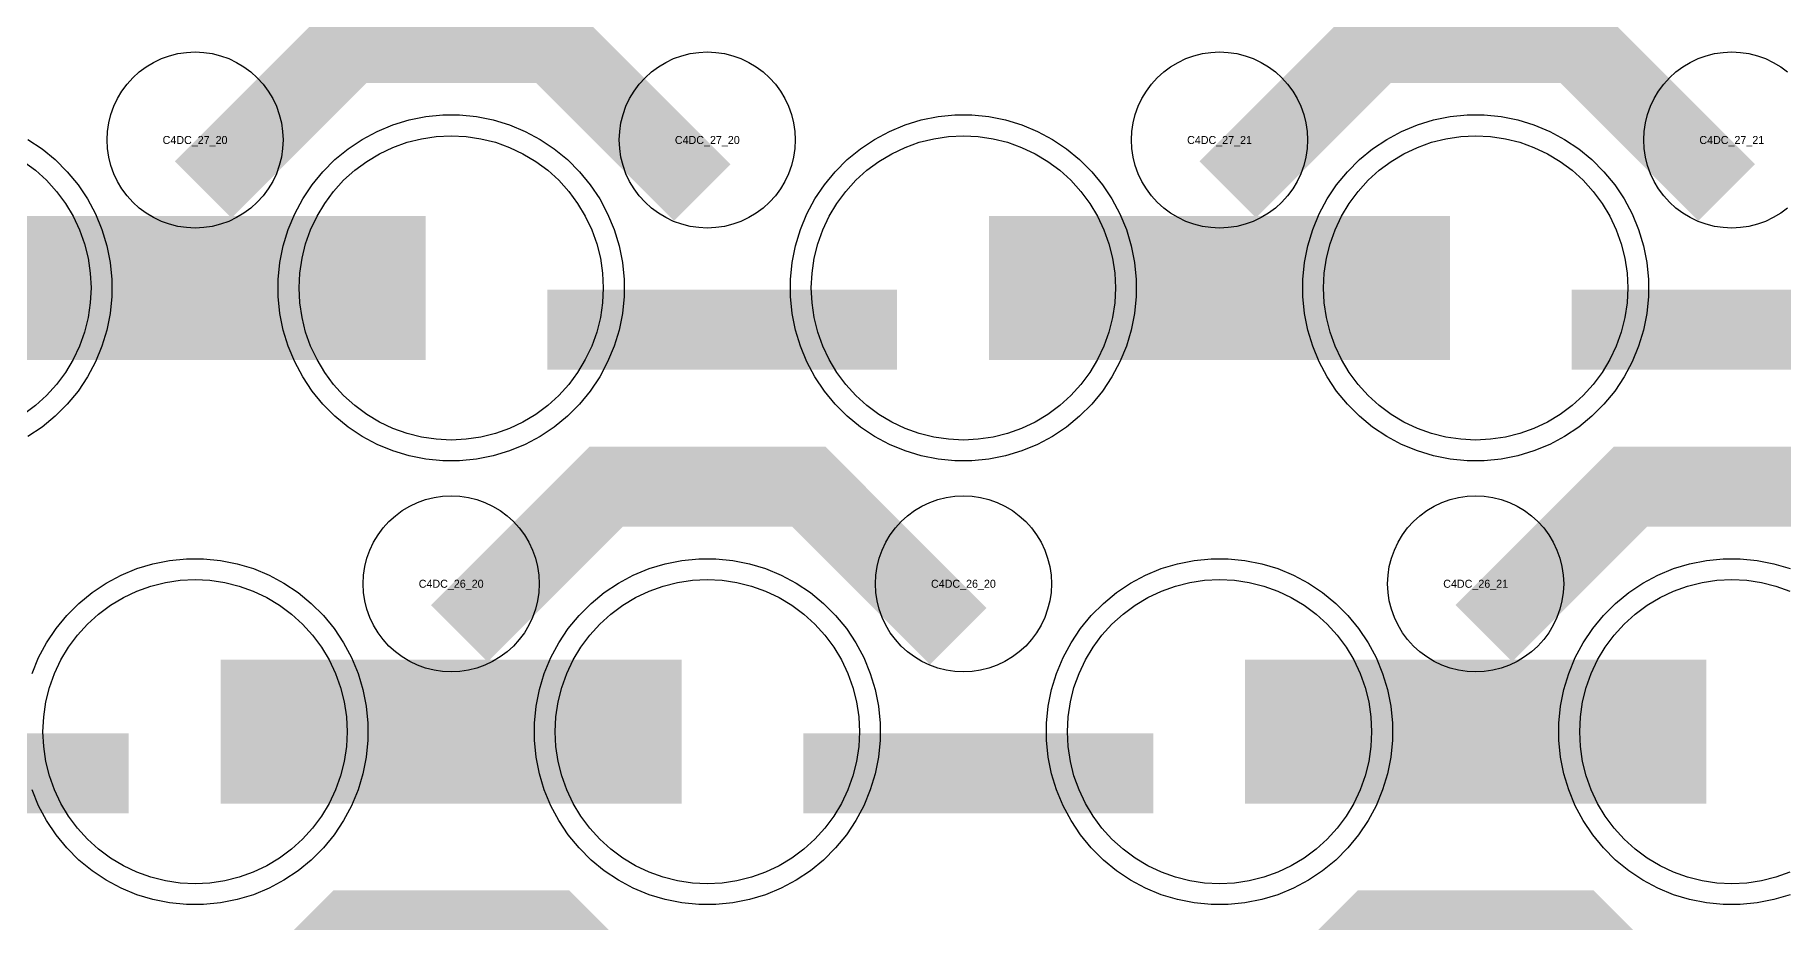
# Model space of a CAD drawing. Extents: x -11880 to 11880, y -14992 to 14992.
# Drawn here: x -5650 to -5104, y -11296 to -11019 of the extents above; entities that cross this region are included whole.
import ezdxf
from ezdxf.enums import TextEntityAlignment as Align

# ---------------------------------------------------------------- set-up
doc = ezdxf.new("R2010")
doc.units = 0
doc.header["$MEASUREMENT"] = 0
for name, color, linetype in [('GDS_775_DT_237', 138, 'CONTINUOUS'), ('RDL1_FS', 34, 'CONTINUOUS'), ('RDL_BS', 160, 'CONTINUOUS')]:
    doc.layers.add(name, color=color, linetype=linetype)

msp = doc.modelspace()

# ---------------------------------------------------------------- linework, layer by layer
at = {"layer": 'RDL1_FS', "color": 240, "true_color": 0xed1f24}
for points in [[(-5520, -11145.844), (-5524.657, -11145.615), (-5529.268, -11144.931), (-5533.791, -11143.799), (-5538.181, -11142.227), (-5542.395, -11140.235), (-5546.395, -11137.837), (-5550.14, -11135.059), (-5553.594, -11131.929), (-5556.724, -11128.475), (-5559.502, -11124.73), (-5561.9, -11120.73), (-5563.892, -11116.516), (-5565.464, -11112.126), (-5566.596, -11107.603), (-5567.28, -11102.992), (-5567.509, -11098.335), (-5567.28, -11093.678), (-5566.596, -11089.067), (-5565.464, -11084.544), (-5563.892, -11080.154), (-5561.9, -11075.94), (-5559.502, -11071.94), (-5556.724, -11068.195), (-5553.594, -11064.741), (-5550.14, -11061.611), (-5546.395, -11058.833), (-5542.395, -11056.435), (-5538.181, -11054.443), (-5533.791, -11052.871), (-5529.268, -11051.739), (-5524.657, -11051.055), (-5520, -11050.826), (-5515.343, -11051.055), (-5510.732, -11051.739), (-5506.209, -11052.871), (-5501.819, -11054.443), (-5497.605, -11056.435), (-5493.605, -11058.833), (-5489.86, -11061.611), (-5486.406, -11064.741), (-5483.276, -11068.195), (-5480.498, -11071.94), (-5478.1, -11075.94), (-5476.108, -11080.154), (-5474.536, -11084.544), (-5473.404, -11089.067), (-5472.72, -11093.678), (-5472.491, -11098.335), (-5472.72, -11102.992), (-5473.404, -11107.603), (-5474.536, -11112.126), (-5476.108, -11116.516), (-5478.1, -11120.73), (-5480.498, -11124.73), (-5483.276, -11128.475), (-5486.406, -11131.929), (-5489.86, -11135.059), (-5493.605, -11137.837), (-5497.605, -11140.235), (-5501.819, -11142.227), (-5506.209, -11143.799), (-5510.732, -11144.931), (-5515.343, -11145.615)], [(-5360, -11145.844), (-5364.657, -11145.615), (-5369.268, -11144.931), (-5373.791, -11143.799), (-5378.181, -11142.227), (-5382.395, -11140.235), (-5386.395, -11137.837), (-5390.14, -11135.059), (-5393.594, -11131.929), (-5396.724, -11128.475), (-5399.502, -11124.73), (-5401.9, -11120.73), (-5403.892, -11116.516), (-5405.464, -11112.126), (-5406.596, -11107.603), (-5407.28, -11102.992), (-5407.509, -11098.335), (-5407.28, -11093.678), (-5406.596, -11089.067), (-5405.464, -11084.544), (-5403.892, -11080.154), (-5401.9, -11075.94), (-5399.502, -11071.94), (-5396.724, -11068.195), (-5393.594, -11064.741), (-5390.14, -11061.611), (-5386.395, -11058.833), (-5382.395, -11056.435), (-5378.181, -11054.443), (-5373.791, -11052.871), (-5369.268, -11051.739), (-5364.657, -11051.055), (-5360, -11050.826), (-5355.343, -11051.055), (-5350.732, -11051.739), (-5346.209, -11052.871), (-5341.819, -11054.443), (-5337.605, -11056.435), (-5333.605, -11058.833), (-5329.86, -11061.611), (-5326.406, -11064.741), (-5323.276, -11068.195), (-5320.498, -11071.94), (-5318.1, -11075.94), (-5316.108, -11080.154), (-5314.536, -11084.544), (-5313.404, -11089.067), (-5312.72, -11093.678), (-5312.491, -11098.335), (-5312.72, -11102.992), (-5313.404, -11107.603), (-5314.536, -11112.126), (-5316.108, -11116.516), (-5318.1, -11120.73), (-5320.498, -11124.73), (-5323.276, -11128.475), (-5326.406, -11131.929), (-5329.86, -11135.059), (-5333.605, -11137.837), (-5337.605, -11140.235), (-5341.819, -11142.227), (-5346.209, -11143.799), (-5350.732, -11144.931), (-5355.343, -11145.615)], [(-5200, -11145.844), (-5204.657, -11145.615), (-5209.268, -11144.931), (-5213.791, -11143.799), (-5218.181, -11142.227), (-5222.395, -11140.235), (-5226.395, -11137.837), (-5230.14, -11135.059), (-5233.594, -11131.929), (-5236.724, -11128.475), (-5239.502, -11124.73), (-5241.9, -11120.73), (-5243.892, -11116.516), (-5245.464, -11112.126), (-5246.596, -11107.603), (-5247.28, -11102.992), (-5247.509, -11098.335), (-5247.28, -11093.678), (-5246.596, -11089.067), (-5245.464, -11084.544), (-5243.892, -11080.154), (-5241.9, -11075.94), (-5239.502, -11071.94), (-5236.724, -11068.195), (-5233.594, -11064.741), (-5230.14, -11061.611), (-5226.395, -11058.833), (-5222.395, -11056.435), (-5218.181, -11054.443), (-5213.791, -11052.871), (-5209.268, -11051.739), (-5204.657, -11051.055), (-5200, -11050.826), (-5195.343, -11051.055), (-5190.732, -11051.739), (-5186.209, -11052.871), (-5181.819, -11054.443), (-5177.605, -11056.435), (-5173.605, -11058.833), (-5169.86, -11061.611), (-5166.406, -11064.741), (-5163.276, -11068.195), (-5160.498, -11071.94), (-5158.1, -11075.94), (-5156.108, -11080.154), (-5154.536, -11084.544), (-5153.404, -11089.067), (-5152.72, -11093.678), (-5152.491, -11098.335), (-5152.72, -11102.992), (-5153.404, -11107.603), (-5154.536, -11112.126), (-5156.108, -11116.516), (-5158.1, -11120.73), (-5160.498, -11124.73), (-5163.276, -11128.475), (-5166.406, -11131.929), (-5169.86, -11135.059), (-5173.605, -11137.837), (-5177.605, -11140.235), (-5181.819, -11142.227), (-5186.209, -11143.799), (-5190.732, -11144.931), (-5195.343, -11145.615)]]:
    msp.add_lwpolyline(points, close=True, dxfattribs=at)
msp.add_lwpolyline([(-5653.605, -11058.833), (-5649.86, -11061.611), (-5646.406, -11064.741), (-5643.276, -11068.195), (-5640.498, -11071.94), (-5638.1, -11075.94), (-5636.108, -11080.154), (-5634.536, -11084.544), (-5633.404, -11089.067), (-5632.72, -11093.678), (-5632.491, -11098.335), (-5632.72, -11102.992), (-5633.404, -11107.603), (-5634.536, -11112.126), (-5636.108, -11116.516), (-5638.1, -11120.73), (-5640.498, -11124.73), (-5643.276, -11128.475), (-5646.406, -11131.929), (-5649.86, -11135.059), (-5653.605, -11137.837)], dxfattribs=at)
for points in [[(-5671.998, -11098.335, 45, 45, 0), (-5599.998, -11098.335, 45, 45, 0)], [(-5599.998, -11098.335, 45, 45, 0), (-5527.998, -11098.335, 45, 45, 0)], [(-5351.998, -11098.335, 45, 45, 0), (-5279.998, -11098.335, 45, 45, 0)], [(-5279.998, -11098.335, 45, 45, 0), (-5207.998, -11098.335, 45, 45, 0)]]:
    msp.add_lwpolyline(points, format="xyseb", dxfattribs=at)
at = {"layer": 'RDL1_FS'}
for points in [[(-5600, -11284.409), (-5604.657, -11284.18), (-5609.268, -11283.496), (-5613.791, -11282.364), (-5618.181, -11280.792), (-5622.395, -11278.8), (-5626.395, -11276.402), (-5630.14, -11273.624), (-5633.594, -11270.494), (-5636.724, -11267.04), (-5639.502, -11263.295), (-5641.9, -11259.295), (-5643.892, -11255.081), (-5645.464, -11250.691), (-5646.596, -11246.168), (-5647.28, -11241.557), (-5647.509, -11236.9), (-5647.28, -11232.243), (-5646.596, -11227.632), (-5645.464, -11223.109), (-5643.892, -11218.719), (-5641.9, -11214.505), (-5639.502, -11210.505), (-5636.724, -11206.76), (-5633.594, -11203.306), (-5630.14, -11200.176), (-5626.395, -11197.398), (-5622.395, -11195), (-5618.181, -11193.008), (-5613.791, -11191.436), (-5609.268, -11190.304), (-5604.657, -11189.62), (-5600, -11189.391), (-5595.343, -11189.62), (-5590.732, -11190.304), (-5586.209, -11191.436), (-5581.819, -11193.008), (-5577.605, -11195), (-5573.605, -11197.398), (-5569.86, -11200.176), (-5566.406, -11203.306), (-5563.276, -11206.76), (-5560.498, -11210.505), (-5558.1, -11214.505), (-5556.108, -11218.719), (-5554.536, -11223.109), (-5553.404, -11227.632), (-5552.72, -11232.243), (-5552.491, -11236.9), (-5552.72, -11241.557), (-5553.404, -11246.168), (-5554.536, -11250.691), (-5556.108, -11255.081), (-5558.1, -11259.295), (-5560.498, -11263.295), (-5563.276, -11267.04), (-5566.406, -11270.494), (-5569.86, -11273.624), (-5573.605, -11276.402), (-5577.605, -11278.8), (-5581.819, -11280.792), (-5586.209, -11282.364), (-5590.732, -11283.496), (-5595.343, -11284.18)], [(-5440, -11284.409), (-5444.657, -11284.18), (-5449.268, -11283.496), (-5453.791, -11282.364), (-5458.181, -11280.792), (-5462.395, -11278.8), (-5466.395, -11276.402), (-5470.14, -11273.624), (-5473.594, -11270.494), (-5476.724, -11267.04), (-5479.502, -11263.295), (-5481.9, -11259.295), (-5483.892, -11255.081), (-5485.464, -11250.691), (-5486.596, -11246.168), (-5487.28, -11241.557), (-5487.509, -11236.9), (-5487.28, -11232.243), (-5486.596, -11227.632), (-5485.464, -11223.109), (-5483.892, -11218.719), (-5481.9, -11214.505), (-5479.502, -11210.505), (-5476.724, -11206.76), (-5473.594, -11203.306), (-5470.14, -11200.176), (-5466.395, -11197.398), (-5462.395, -11195), (-5458.181, -11193.008), (-5453.791, -11191.436), (-5449.268, -11190.304), (-5444.657, -11189.62), (-5440, -11189.391), (-5435.343, -11189.62), (-5430.732, -11190.304), (-5426.209, -11191.436), (-5421.819, -11193.008), (-5417.605, -11195), (-5413.605, -11197.398), (-5409.86, -11200.176), (-5406.406, -11203.306), (-5403.276, -11206.76), (-5400.498, -11210.505), (-5398.1, -11214.505), (-5396.108, -11218.719), (-5394.536, -11223.109), (-5393.404, -11227.632), (-5392.72, -11232.243), (-5392.491, -11236.9), (-5392.72, -11241.557), (-5393.404, -11246.168), (-5394.536, -11250.691), (-5396.108, -11255.081), (-5398.1, -11259.295), (-5400.498, -11263.295), (-5403.276, -11267.04), (-5406.406, -11270.494), (-5409.86, -11273.624), (-5413.605, -11276.402), (-5417.605, -11278.8), (-5421.819, -11280.792), (-5426.209, -11282.364), (-5430.732, -11283.496), (-5435.343, -11284.18)], [(-5280, -11284.409), (-5284.657, -11284.18), (-5289.268, -11283.496), (-5293.791, -11282.364), (-5298.181, -11280.792), (-5302.395, -11278.8), (-5306.395, -11276.402), (-5310.14, -11273.624), (-5313.594, -11270.494), (-5316.724, -11267.04), (-5319.502, -11263.295), (-5321.9, -11259.295), (-5323.892, -11255.081), (-5325.464, -11250.691), (-5326.596, -11246.168), (-5327.28, -11241.557), (-5327.509, -11236.9), (-5327.28, -11232.243), (-5326.596, -11227.632), (-5325.464, -11223.109), (-5323.892, -11218.719), (-5321.9, -11214.505), (-5319.502, -11210.505), (-5316.724, -11206.76), (-5313.594, -11203.306), (-5310.14, -11200.176), (-5306.395, -11197.398), (-5302.395, -11195), (-5298.181, -11193.008), (-5293.791, -11191.436), (-5289.268, -11190.304), (-5284.657, -11189.62), (-5280, -11189.391), (-5275.343, -11189.62), (-5270.732, -11190.304), (-5266.209, -11191.436), (-5261.819, -11193.008), (-5257.605, -11195), (-5253.605, -11197.398), (-5249.86, -11200.176), (-5246.406, -11203.306), (-5243.276, -11206.76), (-5240.498, -11210.505), (-5238.1, -11214.505), (-5236.108, -11218.719), (-5234.536, -11223.109), (-5233.404, -11227.632), (-5232.72, -11232.243), (-5232.491, -11236.9), (-5232.72, -11241.557), (-5233.404, -11246.168), (-5234.536, -11250.691), (-5236.108, -11255.081), (-5238.1, -11259.295), (-5240.498, -11263.295), (-5243.276, -11267.04), (-5246.406, -11270.494), (-5249.86, -11273.624), (-5253.605, -11276.402), (-5257.605, -11278.8), (-5261.819, -11280.792), (-5266.209, -11282.364), (-5270.732, -11283.496), (-5275.343, -11284.18)]]:
    msp.add_lwpolyline(points, close=True, dxfattribs=at)
msp.add_lwpolyline([(-5101.819, -11280.792), (-5106.209, -11282.364), (-5110.732, -11283.496), (-5115.343, -11284.18), (-5120, -11284.409), (-5124.657, -11284.18), (-5129.268, -11283.496), (-5133.791, -11282.364), (-5138.181, -11280.792), (-5142.395, -11278.8), (-5146.395, -11276.402), (-5150.14, -11273.624), (-5153.594, -11270.494), (-5156.724, -11267.04), (-5159.502, -11263.295), (-5161.9, -11259.295), (-5163.892, -11255.081), (-5165.464, -11250.691), (-5166.596, -11246.168), (-5167.28, -11241.557), (-5167.509, -11236.9), (-5167.28, -11232.243), (-5166.596, -11227.632), (-5165.464, -11223.109), (-5163.892, -11218.719), (-5161.9, -11214.505), (-5159.502, -11210.505), (-5156.724, -11206.76), (-5153.594, -11203.306), (-5150.14, -11200.176), (-5146.395, -11197.398), (-5142.395, -11195), (-5138.181, -11193.008), (-5133.791, -11191.436), (-5129.268, -11190.304), (-5124.657, -11189.62), (-5120, -11189.391), (-5115.343, -11189.62), (-5110.732, -11190.304), (-5106.209, -11191.436), (-5101.819, -11193.008)], dxfattribs=at)
for points in [[(-5591.998, -11236.9, 45, 45, 0), (-5519.998, -11236.9, 45, 45, 0)], [(-5519.998, -11236.9, 45, 45, 0), (-5447.998, -11236.9, 45, 45, 0)], [(-5271.998, -11236.9, 45, 45, 0), (-5199.998, -11236.9, 45, 45, 0)], [(-5199.998, -11236.9, 45, 45, 0), (-5127.998, -11236.9, 45, 45, 0)]]:
    msp.add_lwpolyline(points, format="xyseb", dxfattribs=at)
at = {"layer": 'RDL_BS'}
for points in [[(-5597.438, -11067.649, 25, 25, 0), (-5551.623, -11021.834, 25, 25, 0), (-5518.07, -11021.834, 25, 25, 0)], [(-5441.599, -11068.548, 25, 25, 0), (-5488.313, -11021.834, 25, 25, 0), (-5518.071, -11021.834, 25, 25, 0)], [(-5277.438, -11067.649, 25, 25, 0), (-5231.623, -11021.834, 25, 25, 0), (-5198.07, -11021.834, 25, 25, 0)], [(-5121.599, -11068.548, 25, 25, 0), (-5168.313, -11021.834, 25, 25, 0), (-5198.071, -11021.834, 25, 25, 0)], [(-5517.438, -11206.214, 25, 25, 0), (-5471.623, -11160.399, 25, 25, 0), (-5438.07, -11160.399, 25, 25, 0)], [(-5361.599, -11207.113, 25, 25, 0), (-5408.313, -11160.399, 25, 25, 0), (-5438.071, -11160.399, 25, 25, 0)], [(-5197.438, -11206.214, 25, 25, 0), (-5151.623, -11160.399, 25, 25, 0), (-5118.07, -11160.399, 25, 25, 0)], [(-5041.599, -11207.113, 25, 25, 0), (-5088.313, -11160.399, 25, 25, 0), (-5118.071, -11160.399, 25, 25, 0)], [(-5729.984, -11249.913, 25, 25, 0), (-5620.719, -11249.913, 25, 25, 0)], [(-5409.984, -11249.913, 25, 25, 0), (-5300.719, -11249.913, 25, 25, 0)], [(-5597.438, -11344.774, 25, 25, 0), (-5551.623, -11298.959, 25, 25, 0), (-5518.07, -11298.959, 25, 25, 0)], [(-5441.599, -11345.673, 25, 25, 0), (-5488.313, -11298.959, 25, 25, 0), (-5518.071, -11298.959, 25, 25, 0)], [(-5277.438, -11344.774, 25, 25, 0), (-5231.623, -11298.959, 25, 25, 0), (-5198.07, -11298.959, 25, 25, 0)], [(-5121.599, -11345.673, 25, 25, 0), (-5168.313, -11298.959, 25, 25, 0), (-5198.071, -11298.959, 25, 25, 0)]]:
    msp.add_lwpolyline(points, format="xyseb", dxfattribs=at)
for points in [[(-5600, -11079.641), (-5602.693, -11079.509), (-5605.365, -11079.113), (-5607.984, -11078.456), (-5610.519, -11077.549), (-5612.956, -11076.397), (-5615.28, -11075.004), (-5617.443, -11073.401), (-5619.442, -11071.589), (-5621.254, -11069.59), (-5622.857, -11067.427), (-5624.25, -11065.103), (-5625.402, -11062.666), (-5626.309, -11060.131), (-5626.966, -11057.512), (-5627.362, -11054.84), (-5627.494, -11052.147), (-5627.362, -11049.454), (-5626.966, -11046.782), (-5626.309, -11044.163), (-5625.402, -11041.628), (-5624.25, -11039.191), (-5622.857, -11036.867), (-5621.254, -11034.704), (-5619.442, -11032.705), (-5617.443, -11030.893), (-5615.28, -11029.29), (-5612.956, -11027.897), (-5610.519, -11026.745), (-5607.984, -11025.838), (-5605.365, -11025.181), (-5602.693, -11024.785), (-5600, -11024.653), (-5597.307, -11024.785), (-5594.635, -11025.181), (-5592.016, -11025.838), (-5589.481, -11026.745), (-5587.044, -11027.897), (-5584.72, -11029.29), (-5582.557, -11030.893), (-5580.558, -11032.705), (-5578.746, -11034.704), (-5577.143, -11036.867), (-5575.75, -11039.191), (-5574.598, -11041.628), (-5573.691, -11044.163), (-5573.034, -11046.782), (-5572.638, -11049.454), (-5572.506, -11052.147), (-5572.638, -11054.84), (-5573.034, -11057.512), (-5573.691, -11060.131), (-5574.598, -11062.666), (-5575.75, -11065.103), (-5577.143, -11067.427), (-5578.746, -11069.59), (-5580.558, -11071.589), (-5582.557, -11073.401), (-5584.72, -11075.004), (-5587.044, -11076.397), (-5589.481, -11077.549), (-5592.016, -11078.456), (-5594.635, -11079.113), (-5597.307, -11079.509)], [(-5440, -11079.641), (-5442.693, -11079.509), (-5445.365, -11079.113), (-5447.984, -11078.456), (-5450.519, -11077.549), (-5452.956, -11076.397), (-5455.28, -11075.004), (-5457.443, -11073.401), (-5459.442, -11071.589), (-5461.254, -11069.59), (-5462.857, -11067.427), (-5464.25, -11065.103), (-5465.402, -11062.666), (-5466.309, -11060.131), (-5466.966, -11057.512), (-5467.362, -11054.84), (-5467.494, -11052.147), (-5467.362, -11049.454), (-5466.966, -11046.782), (-5466.309, -11044.163), (-5465.402, -11041.628), (-5464.25, -11039.191), (-5462.857, -11036.867), (-5461.254, -11034.704), (-5459.442, -11032.705), (-5457.443, -11030.893), (-5455.28, -11029.29), (-5452.956, -11027.897), (-5450.519, -11026.745), (-5447.984, -11025.838), (-5445.365, -11025.181), (-5442.693, -11024.785), (-5440, -11024.653), (-5437.307, -11024.785), (-5434.635, -11025.181), (-5432.016, -11025.838), (-5429.481, -11026.745), (-5427.044, -11027.897), (-5424.72, -11029.29), (-5422.557, -11030.893), (-5420.558, -11032.705), (-5418.746, -11034.704), (-5417.143, -11036.867), (-5415.75, -11039.191), (-5414.598, -11041.628), (-5413.691, -11044.163), (-5413.034, -11046.782), (-5412.638, -11049.454), (-5412.506, -11052.147), (-5412.638, -11054.84), (-5413.034, -11057.512), (-5413.691, -11060.131), (-5414.598, -11062.666), (-5415.75, -11065.103), (-5417.143, -11067.427), (-5418.746, -11069.59), (-5420.558, -11071.589), (-5422.557, -11073.401), (-5424.72, -11075.004), (-5427.044, -11076.397), (-5429.481, -11077.549), (-5432.016, -11078.456), (-5434.635, -11079.113), (-5437.307, -11079.509)], [(-5280, -11079.641), (-5282.693, -11079.509), (-5285.365, -11079.113), (-5287.984, -11078.456), (-5290.519, -11077.549), (-5292.956, -11076.397), (-5295.28, -11075.004), (-5297.443, -11073.401), (-5299.442, -11071.589), (-5301.254, -11069.59), (-5302.857, -11067.427), (-5304.25, -11065.103), (-5305.402, -11062.666), (-5306.309, -11060.131), (-5306.966, -11057.512), (-5307.362, -11054.84), (-5307.494, -11052.147), (-5307.362, -11049.454), (-5306.966, -11046.782), (-5306.309, -11044.163), (-5305.402, -11041.628), (-5304.25, -11039.191), (-5302.857, -11036.867), (-5301.254, -11034.704), (-5299.442, -11032.705), (-5297.443, -11030.893), (-5295.28, -11029.29), (-5292.956, -11027.897), (-5290.519, -11026.745), (-5287.984, -11025.838), (-5285.365, -11025.181), (-5282.693, -11024.785), (-5280, -11024.653), (-5277.307, -11024.785), (-5274.635, -11025.181), (-5272.016, -11025.838), (-5269.481, -11026.745), (-5267.044, -11027.897), (-5264.72, -11029.29), (-5262.557, -11030.893), (-5260.558, -11032.705), (-5258.746, -11034.704), (-5257.143, -11036.867), (-5255.75, -11039.191), (-5254.598, -11041.628), (-5253.691, -11044.163), (-5253.034, -11046.782), (-5252.638, -11049.454), (-5252.506, -11052.147), (-5252.638, -11054.84), (-5253.034, -11057.512), (-5253.691, -11060.131), (-5254.598, -11062.666), (-5255.75, -11065.103), (-5257.143, -11067.427), (-5258.746, -11069.59), (-5260.558, -11071.589), (-5262.557, -11073.401), (-5264.72, -11075.004), (-5267.044, -11076.397), (-5269.481, -11077.549), (-5272.016, -11078.456), (-5274.635, -11079.113), (-5277.307, -11079.509)], [(-5520, -11218.206), (-5522.693, -11218.074), (-5525.365, -11217.678), (-5527.984, -11217.021), (-5530.519, -11216.114), (-5532.956, -11214.962), (-5535.28, -11213.569), (-5537.443, -11211.966), (-5539.442, -11210.154), (-5541.254, -11208.155), (-5542.857, -11205.992), (-5544.25, -11203.668), (-5545.402, -11201.231), (-5546.309, -11198.696), (-5546.966, -11196.077), (-5547.362, -11193.405), (-5547.494, -11190.712), (-5547.362, -11188.019), (-5546.966, -11185.347), (-5546.309, -11182.728), (-5545.402, -11180.193), (-5544.25, -11177.756), (-5542.857, -11175.432), (-5541.254, -11173.269), (-5539.442, -11171.27), (-5537.443, -11169.458), (-5535.28, -11167.855), (-5532.956, -11166.462), (-5530.519, -11165.31), (-5527.984, -11164.403), (-5525.365, -11163.746), (-5522.693, -11163.35), (-5520, -11163.218), (-5517.307, -11163.35), (-5514.635, -11163.746), (-5512.016, -11164.403), (-5509.481, -11165.31), (-5507.044, -11166.462), (-5504.72, -11167.855), (-5502.557, -11169.458), (-5500.558, -11171.27), (-5498.746, -11173.269), (-5497.143, -11175.432), (-5495.75, -11177.756), (-5494.598, -11180.193), (-5493.691, -11182.728), (-5493.034, -11185.347), (-5492.638, -11188.019), (-5492.506, -11190.712), (-5492.638, -11193.405), (-5493.034, -11196.077), (-5493.691, -11198.696), (-5494.598, -11201.231), (-5495.75, -11203.668), (-5497.143, -11205.992), (-5498.746, -11208.155), (-5500.558, -11210.154), (-5502.557, -11211.966), (-5504.72, -11213.569), (-5507.044, -11214.962), (-5509.481, -11216.114), (-5512.016, -11217.021), (-5514.635, -11217.678), (-5517.307, -11218.074)], [(-5360, -11218.206), (-5362.693, -11218.074), (-5365.365, -11217.678), (-5367.984, -11217.021), (-5370.519, -11216.114), (-5372.956, -11214.962), (-5375.28, -11213.569), (-5377.443, -11211.966), (-5379.442, -11210.154), (-5381.254, -11208.155), (-5382.857, -11205.992), (-5384.25, -11203.668), (-5385.402, -11201.231), (-5386.309, -11198.696), (-5386.966, -11196.077), (-5387.362, -11193.405), (-5387.494, -11190.712), (-5387.362, -11188.019), (-5386.966, -11185.347), (-5386.309, -11182.728), (-5385.402, -11180.193), (-5384.25, -11177.756), (-5382.857, -11175.432), (-5381.254, -11173.269), (-5379.442, -11171.27), (-5377.443, -11169.458), (-5375.28, -11167.855), (-5372.956, -11166.462), (-5370.519, -11165.31), (-5367.984, -11164.403), (-5365.365, -11163.746), (-5362.693, -11163.35), (-5360, -11163.218), (-5357.307, -11163.35), (-5354.635, -11163.746), (-5352.016, -11164.403), (-5349.481, -11165.31), (-5347.044, -11166.462), (-5344.72, -11167.855), (-5342.557, -11169.458), (-5340.558, -11171.27), (-5338.746, -11173.269), (-5337.143, -11175.432), (-5335.75, -11177.756), (-5334.598, -11180.193), (-5333.691, -11182.728), (-5333.034, -11185.347), (-5332.638, -11188.019), (-5332.506, -11190.712), (-5332.638, -11193.405), (-5333.034, -11196.077), (-5333.691, -11198.696), (-5334.598, -11201.231), (-5335.75, -11203.668), (-5337.143, -11205.992), (-5338.746, -11208.155), (-5340.558, -11210.154), (-5342.557, -11211.966), (-5344.72, -11213.569), (-5347.044, -11214.962), (-5349.481, -11216.114), (-5352.016, -11217.021), (-5354.635, -11217.678), (-5357.307, -11218.074)], [(-5200, -11218.206), (-5202.693, -11218.074), (-5205.365, -11217.678), (-5207.984, -11217.021), (-5210.519, -11216.114), (-5212.956, -11214.962), (-5215.28, -11213.569), (-5217.443, -11211.966), (-5219.442, -11210.154), (-5221.254, -11208.155), (-5222.857, -11205.992), (-5224.25, -11203.668), (-5225.402, -11201.231), (-5226.309, -11198.696), (-5226.966, -11196.077), (-5227.362, -11193.405), (-5227.494, -11190.712), (-5227.362, -11188.019), (-5226.966, -11185.347), (-5226.309, -11182.728), (-5225.402, -11180.193), (-5224.25, -11177.756), (-5222.857, -11175.432), (-5221.254, -11173.269), (-5219.442, -11171.27), (-5217.443, -11169.458), (-5215.28, -11167.855), (-5212.956, -11166.462), (-5210.519, -11165.31), (-5207.984, -11164.403), (-5205.365, -11163.746), (-5202.693, -11163.35), (-5200, -11163.218), (-5197.307, -11163.35), (-5194.635, -11163.746), (-5192.016, -11164.403), (-5189.481, -11165.31), (-5187.044, -11166.462), (-5184.72, -11167.855), (-5182.557, -11169.458), (-5180.558, -11171.27), (-5178.746, -11173.269), (-5177.143, -11175.432), (-5175.75, -11177.756), (-5174.598, -11180.193), (-5173.691, -11182.728), (-5173.034, -11185.347), (-5172.638, -11188.019), (-5172.506, -11190.712), (-5172.638, -11193.405), (-5173.034, -11196.077), (-5173.691, -11198.696), (-5174.598, -11201.231), (-5175.75, -11203.668), (-5177.143, -11205.992), (-5178.746, -11208.155), (-5180.558, -11210.154), (-5182.557, -11211.966), (-5184.72, -11213.569), (-5187.044, -11214.962), (-5189.481, -11216.114), (-5192.016, -11217.021), (-5194.635, -11217.678), (-5197.307, -11218.074)], [(-5442.644, -11290.9), (-5447.938, -11290.383), (-5453.165, -11289.337), (-5458.205, -11287.806), (-5463.115, -11285.775), (-5467.777, -11283.283), (-5472.191, -11280.336), (-5476.292, -11276.974), (-5480.074, -11273.192), (-5483.436, -11269.091), (-5486.383, -11264.677), (-5488.875, -11260.015), (-5490.906, -11255.105), (-5492.437, -11250.065), (-5493.483, -11244.838), (-5494, -11239.544), (-5494, -11234.256), (-5493.483, -11228.962), (-5492.437, -11223.735), (-5490.906, -11218.695), (-5488.875, -11213.785), (-5486.383, -11209.123), (-5483.436, -11204.709), (-5480.074, -11200.608), (-5476.292, -11196.826), (-5472.191, -11193.464), (-5467.777, -11190.517), (-5463.115, -11188.025), (-5458.205, -11185.994), (-5453.165, -11184.463), (-5447.938, -11183.417), (-5442.644, -11182.9), (-5437.356, -11182.9), (-5432.062, -11183.417), (-5426.835, -11184.463), (-5421.795, -11185.994), (-5416.885, -11188.025), (-5412.223, -11190.517), (-5407.809, -11193.464), (-5403.708, -11196.826), (-5399.926, -11200.608), (-5396.564, -11204.709), (-5393.617, -11209.123), (-5391.125, -11213.785), (-5389.094, -11218.695), (-5387.563, -11223.735), (-5386.517, -11228.962), (-5386, -11234.256), (-5386, -11239.544), (-5386.517, -11244.838), (-5387.563, -11250.065), (-5389.094, -11255.105), (-5391.125, -11260.015), (-5393.617, -11264.677), (-5396.564, -11269.091), (-5399.926, -11273.192), (-5403.708, -11276.974), (-5407.809, -11280.336), (-5412.223, -11283.283), (-5416.885, -11285.775), (-5421.795, -11287.806), (-5426.835, -11289.337), (-5432.062, -11290.383), (-5437.356, -11290.9)], [(-5282.644, -11290.9), (-5287.938, -11290.383), (-5293.165, -11289.337), (-5298.205, -11287.806), (-5303.115, -11285.775), (-5307.777, -11283.283), (-5312.191, -11280.336), (-5316.292, -11276.974), (-5320.074, -11273.192), (-5323.436, -11269.091), (-5326.383, -11264.677), (-5328.875, -11260.015), (-5330.906, -11255.105), (-5332.437, -11250.065), (-5333.483, -11244.838), (-5334, -11239.544), (-5334, -11234.256), (-5333.483, -11228.962), (-5332.437, -11223.735), (-5330.906, -11218.695), (-5328.875, -11213.785), (-5326.383, -11209.123), (-5323.436, -11204.709), (-5320.074, -11200.608), (-5316.292, -11196.826), (-5312.191, -11193.464), (-5307.777, -11190.517), (-5303.115, -11188.025), (-5298.205, -11185.994), (-5293.165, -11184.463), (-5287.938, -11183.417), (-5282.644, -11182.9), (-5277.356, -11182.9), (-5272.062, -11183.417), (-5266.835, -11184.463), (-5261.795, -11185.994), (-5256.885, -11188.025), (-5252.223, -11190.517), (-5247.809, -11193.464), (-5243.708, -11196.826), (-5239.926, -11200.608), (-5236.564, -11204.709), (-5233.617, -11209.123), (-5231.125, -11213.785), (-5229.094, -11218.695), (-5227.563, -11223.735), (-5226.517, -11228.962), (-5226, -11234.256), (-5226, -11239.544), (-5226.517, -11244.838), (-5227.563, -11250.065), (-5229.094, -11255.105), (-5231.125, -11260.015), (-5233.617, -11264.677), (-5236.564, -11269.091), (-5239.926, -11273.192), (-5243.708, -11276.974), (-5247.809, -11280.336), (-5252.223, -11283.283), (-5256.885, -11285.775), (-5261.795, -11287.806), (-5266.835, -11289.337), (-5272.062, -11290.383), (-5277.356, -11290.9)]]:
    msp.add_lwpolyline(points, close=True, dxfattribs=at)
for points in [[(-5102.557, -11073.401), (-5104.72, -11075.004), (-5107.044, -11076.397), (-5109.481, -11077.549), (-5112.016, -11078.456), (-5114.635, -11079.113), (-5117.307, -11079.509), (-5120, -11079.641), (-5122.693, -11079.509), (-5125.365, -11079.113), (-5127.984, -11078.456), (-5130.519, -11077.549), (-5132.956, -11076.397), (-5135.28, -11075.004), (-5137.443, -11073.401), (-5139.442, -11071.589), (-5141.254, -11069.59), (-5142.857, -11067.427), (-5144.25, -11065.103), (-5145.402, -11062.666), (-5146.309, -11060.131), (-5146.966, -11057.512), (-5147.362, -11054.84), (-5147.494, -11052.147), (-5147.362, -11049.454), (-5146.966, -11046.782), (-5146.309, -11044.163), (-5145.402, -11041.628), (-5144.25, -11039.191), (-5142.857, -11036.867), (-5141.254, -11034.704), (-5139.442, -11032.705), (-5137.443, -11030.893), (-5135.28, -11029.29), (-5132.956, -11027.897), (-5130.519, -11026.745), (-5127.984, -11025.838), (-5125.365, -11025.181), (-5122.693, -11024.785), (-5120, -11024.653), (-5117.307, -11024.785), (-5114.635, -11025.181), (-5112.016, -11025.838), (-5109.481, -11026.745), (-5107.044, -11027.897), (-5104.72, -11029.29), (-5102.557, -11030.893)], [(-5650.906, -11218.695), (-5648.875, -11213.785), (-5646.383, -11209.123), (-5643.436, -11204.709), (-5640.074, -11200.608), (-5636.292, -11196.826), (-5632.191, -11193.464), (-5627.777, -11190.517), (-5623.115, -11188.025), (-5618.205, -11185.994), (-5613.165, -11184.463), (-5607.938, -11183.417), (-5602.644, -11182.9), (-5597.356, -11182.9), (-5592.062, -11183.417), (-5586.835, -11184.463), (-5581.795, -11185.994), (-5576.885, -11188.025), (-5572.223, -11190.517), (-5567.809, -11193.464), (-5563.708, -11196.826), (-5559.926, -11200.608), (-5556.564, -11204.709), (-5553.617, -11209.123), (-5551.125, -11213.785), (-5549.094, -11218.695), (-5547.563, -11223.735), (-5546.517, -11228.962), (-5546, -11234.256), (-5546, -11239.544), (-5546.517, -11244.838), (-5547.563, -11250.065), (-5549.094, -11255.105), (-5551.125, -11260.015), (-5553.617, -11264.677), (-5556.564, -11269.091), (-5559.926, -11273.192), (-5563.708, -11276.974), (-5567.809, -11280.336), (-5572.223, -11283.283), (-5576.885, -11285.775), (-5581.795, -11287.806), (-5586.835, -11289.337), (-5592.062, -11290.383), (-5597.356, -11290.9), (-5602.644, -11290.9), (-5607.938, -11290.383), (-5613.165, -11289.337), (-5618.205, -11287.806), (-5623.115, -11285.775), (-5627.777, -11283.283), (-5632.191, -11280.336), (-5636.292, -11276.974), (-5640.074, -11273.192), (-5643.436, -11269.091), (-5646.383, -11264.677), (-5648.875, -11260.015), (-5650.906, -11255.105)], [(-5101.795, -11287.806), (-5106.835, -11289.337), (-5112.062, -11290.383), (-5117.356, -11290.9), (-5122.644, -11290.9), (-5127.938, -11290.383), (-5133.165, -11289.337), (-5138.205, -11287.806), (-5143.115, -11285.775), (-5147.777, -11283.283), (-5152.191, -11280.336), (-5156.292, -11276.974), (-5160.074, -11273.192), (-5163.436, -11269.091), (-5166.383, -11264.677), (-5168.875, -11260.015), (-5170.906, -11255.105), (-5172.437, -11250.065), (-5173.483, -11244.838), (-5174, -11239.544), (-5174, -11234.256), (-5173.483, -11228.962), (-5172.437, -11223.735), (-5170.906, -11218.695), (-5168.875, -11213.785), (-5166.383, -11209.123), (-5163.436, -11204.709), (-5160.074, -11200.608), (-5156.292, -11196.826), (-5152.191, -11193.464), (-5147.777, -11190.517), (-5143.115, -11188.025), (-5138.205, -11185.994), (-5133.165, -11184.463), (-5127.938, -11183.417), (-5122.644, -11182.9), (-5117.356, -11182.9), (-5112.062, -11183.417), (-5106.835, -11184.463), (-5101.795, -11185.994)]]:
    msp.add_lwpolyline(points, dxfattribs=at)
at = {"layer": 'RDL_BS', "color": 240, "true_color": 0xed1f24}
for points in [[(-5522.644, -11152.335), (-5527.938, -11151.818), (-5533.165, -11150.772), (-5538.205, -11149.241), (-5543.115, -11147.21), (-5547.777, -11144.718), (-5552.191, -11141.771), (-5556.292, -11138.409), (-5560.074, -11134.627), (-5563.436, -11130.526), (-5566.383, -11126.112), (-5568.875, -11121.45), (-5570.906, -11116.54), (-5572.437, -11111.5), (-5573.483, -11106.273), (-5574, -11100.979), (-5574, -11095.691), (-5573.483, -11090.397), (-5572.437, -11085.17), (-5570.906, -11080.13), (-5568.875, -11075.22), (-5566.383, -11070.558), (-5563.436, -11066.144), (-5560.074, -11062.043), (-5556.292, -11058.261), (-5552.191, -11054.899), (-5547.777, -11051.952), (-5543.115, -11049.46), (-5538.205, -11047.429), (-5533.165, -11045.898), (-5527.938, -11044.852), (-5522.644, -11044.335), (-5517.356, -11044.335), (-5512.062, -11044.852), (-5506.835, -11045.898), (-5501.795, -11047.429), (-5496.885, -11049.46), (-5492.223, -11051.952), (-5487.809, -11054.899), (-5483.708, -11058.261), (-5479.926, -11062.043), (-5476.564, -11066.144), (-5473.617, -11070.558), (-5471.125, -11075.22), (-5469.094, -11080.13), (-5467.563, -11085.17), (-5466.517, -11090.397), (-5466, -11095.691), (-5466, -11100.979), (-5466.517, -11106.273), (-5467.563, -11111.5), (-5469.094, -11116.54), (-5471.125, -11121.45), (-5473.617, -11126.112), (-5476.564, -11130.526), (-5479.926, -11134.627), (-5483.708, -11138.409), (-5487.809, -11141.771), (-5492.223, -11144.718), (-5496.885, -11147.21), (-5501.795, -11149.241), (-5506.835, -11150.772), (-5512.062, -11151.818), (-5517.356, -11152.335)], [(-5362.644, -11152.335), (-5367.938, -11151.818), (-5373.165, -11150.772), (-5378.205, -11149.241), (-5383.115, -11147.21), (-5387.777, -11144.718), (-5392.191, -11141.771), (-5396.292, -11138.409), (-5400.074, -11134.627), (-5403.436, -11130.526), (-5406.383, -11126.112), (-5408.875, -11121.45), (-5410.906, -11116.54), (-5412.437, -11111.5), (-5413.483, -11106.273), (-5414, -11100.979), (-5414, -11095.691), (-5413.483, -11090.397), (-5412.437, -11085.17), (-5410.906, -11080.13), (-5408.875, -11075.22), (-5406.383, -11070.558), (-5403.436, -11066.144), (-5400.074, -11062.043), (-5396.292, -11058.261), (-5392.191, -11054.899), (-5387.777, -11051.952), (-5383.115, -11049.46), (-5378.205, -11047.429), (-5373.165, -11045.898), (-5367.938, -11044.852), (-5362.644, -11044.335), (-5357.356, -11044.335), (-5352.062, -11044.852), (-5346.835, -11045.898), (-5341.795, -11047.429), (-5336.885, -11049.46), (-5332.223, -11051.952), (-5327.809, -11054.899), (-5323.708, -11058.261), (-5319.926, -11062.043), (-5316.564, -11066.144), (-5313.617, -11070.558), (-5311.125, -11075.22), (-5309.094, -11080.13), (-5307.563, -11085.17), (-5306.517, -11090.397), (-5306, -11095.691), (-5306, -11100.979), (-5306.517, -11106.273), (-5307.563, -11111.5), (-5309.094, -11116.54), (-5311.125, -11121.45), (-5313.617, -11126.112), (-5316.564, -11130.526), (-5319.926, -11134.627), (-5323.708, -11138.409), (-5327.809, -11141.771), (-5332.223, -11144.718), (-5336.885, -11147.21), (-5341.795, -11149.241), (-5346.835, -11150.772), (-5352.062, -11151.818), (-5357.356, -11152.335)], [(-5202.644, -11152.335), (-5207.938, -11151.818), (-5213.165, -11150.772), (-5218.205, -11149.241), (-5223.115, -11147.21), (-5227.777, -11144.718), (-5232.191, -11141.771), (-5236.292, -11138.409), (-5240.074, -11134.627), (-5243.436, -11130.526), (-5246.383, -11126.112), (-5248.875, -11121.45), (-5250.906, -11116.54), (-5252.437, -11111.5), (-5253.483, -11106.273), (-5254, -11100.979), (-5254, -11095.691), (-5253.483, -11090.397), (-5252.437, -11085.17), (-5250.906, -11080.13), (-5248.875, -11075.22), (-5246.383, -11070.558), (-5243.436, -11066.144), (-5240.074, -11062.043), (-5236.292, -11058.261), (-5232.191, -11054.899), (-5227.777, -11051.952), (-5223.115, -11049.46), (-5218.205, -11047.429), (-5213.165, -11045.898), (-5207.938, -11044.852), (-5202.644, -11044.335), (-5197.356, -11044.335), (-5192.062, -11044.852), (-5186.835, -11045.898), (-5181.795, -11047.429), (-5176.885, -11049.46), (-5172.223, -11051.952), (-5167.809, -11054.899), (-5163.708, -11058.261), (-5159.926, -11062.043), (-5156.564, -11066.144), (-5153.617, -11070.558), (-5151.125, -11075.22), (-5149.094, -11080.13), (-5147.563, -11085.17), (-5146.517, -11090.397), (-5146, -11095.691), (-5146, -11100.979), (-5146.517, -11106.273), (-5147.563, -11111.5), (-5149.094, -11116.54), (-5151.125, -11121.45), (-5153.617, -11126.112), (-5156.564, -11130.526), (-5159.926, -11134.627), (-5163.708, -11138.409), (-5167.809, -11141.771), (-5172.223, -11144.718), (-5176.885, -11147.21), (-5181.795, -11149.241), (-5186.835, -11150.772), (-5192.062, -11151.818), (-5197.356, -11152.335)]]:
    msp.add_lwpolyline(points, close=True, dxfattribs=at)
msp.add_lwpolyline([(-5652.223, -11051.952), (-5647.809, -11054.899), (-5643.708, -11058.261), (-5639.926, -11062.043), (-5636.564, -11066.144), (-5633.617, -11070.558), (-5631.125, -11075.22), (-5629.094, -11080.13), (-5627.563, -11085.17), (-5626.517, -11090.397), (-5626, -11095.691), (-5626, -11100.979), (-5626.517, -11106.273), (-5627.563, -11111.5), (-5629.094, -11116.54), (-5631.125, -11121.45), (-5633.617, -11126.112), (-5636.564, -11130.526), (-5639.926, -11134.627), (-5643.708, -11138.409), (-5647.809, -11141.771), (-5652.223, -11144.718)], dxfattribs=at)
for points in [[(-5489.984, -11111.348, 25, 25, 0), (-5380.719, -11111.348, 25, 25, 0)], [(-5169.984, -11111.348, 25, 25, 0), (-5060.719, -11111.348, 25, 25, 0)]]:
    msp.add_lwpolyline(points, format="xyseb", dxfattribs=at)

# ---------------------------------------------------------------- texts
at = {"layer": 'GDS_775_DT_237'}
for s, p in [('C4DC_27_20', (-5600, -11052.147)), ('C4DC_27_20', (-5600, -11052.147)), ('C4DC_27_20', (-5440, -11052.147)), ('C4DC_27_20', (-5440, -11052.147)), ('C4DC_27_21', (-5280, -11052.147)), ('C4DC_27_21', (-5280, -11052.147)), ('C4DC_27_21', (-5120, -11052.147)), ('C4DC_27_21', (-5120, -11052.147)), ('C4DC_26_20', (-5520, -11190.712)), ('C4DC_26_20', (-5520, -11190.712)), ('C4DC_26_20', (-5360, -11190.712)), ('C4DC_26_20', (-5360, -11190.712)), ('C4DC_26_21', (-5200, -11190.712)), ('C4DC_26_21', (-5200, -11190.712))]:
    msp.add_text(s, height=2.5, dxfattribs=at).set_placement(p, align=Align.MIDDLE_CENTER)

doc.saveas('drawing.dxf')
